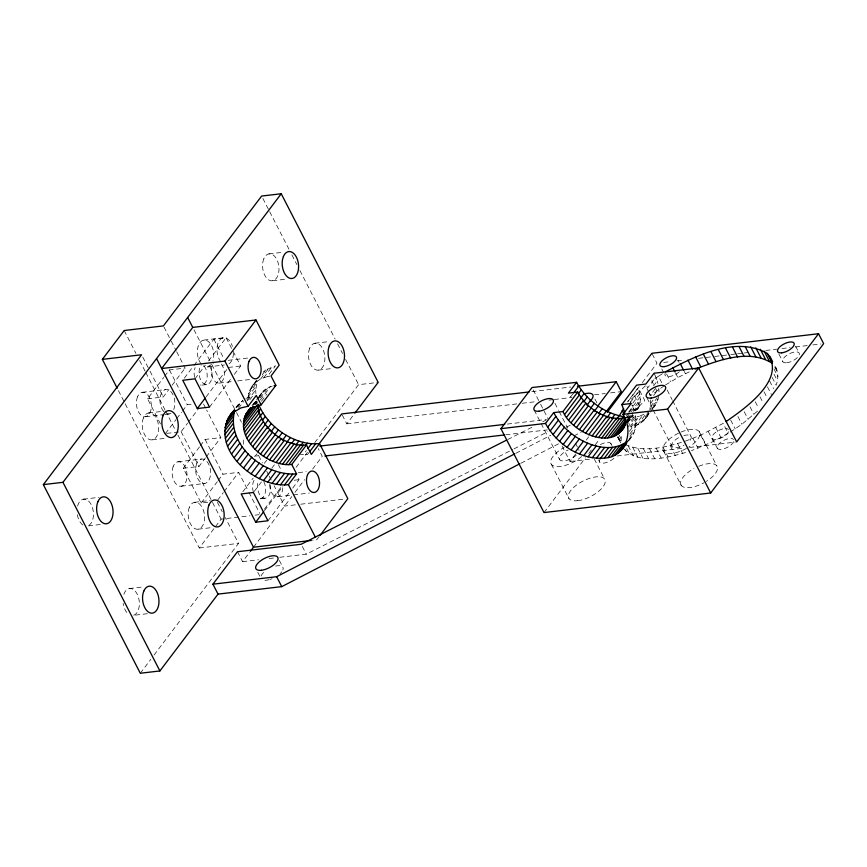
<?xml version="1.0" encoding="UTF-8"?>
<svg xmlns="http://www.w3.org/2000/svg" width="867" height="867" viewBox="0 0 867 867"><rect width="100%" height="100%" fill="white"/><g stroke="black" fill="none" stroke-linecap="round" stroke-linejoin="round"><path stroke-width="0.65" stroke-dasharray="4.33 3.25" d="M256.621 380.19L249.544 390.67L247.518 400.706L255.711 389.89L257.369 380.906M628.456 440.512C635.446 434.226 637.299 423.996 635.338 415.098L628.64 423.952M637.646 409.419C641.504 402.938 640.724 394.788 637.928 388.069L627.849 401.399M658.747 395.775L658.064 399.134L649.882 409.95L650.651 399.394M618.269 436.784L621.108 442.3L621.368 434.313M772.183 377.459L776.149 385.176C778.458 378.977 778.739 371.672 774.968 365.972M653.62 407.848L658.064 399.134M648.798 413.104C645.731 420.462 638.665 425.502 631.013 427.171L639.196 416.344L648.787 412.258M627.35 420.517L630.764 415.607M236.29 407.241L242.998 400.175L237.796 407.067M272.184 386.14C262.007 388.058 258.756 399.102 252.579 405.799M160.503 423.963L147.574 398.798L163.744 377.427M164.557 376.354L169.401 369.938L185.094 368.107L176.662 351.699M147.574 398.798L163.267 396.956L168.924 389.478M172.154 385.197L185.094 368.107M184.346 378.153L193.124 366.546M193.915 365.495L213.856 339.138L226.114 337.697L240.658 365.993L232.681 376.538M195.01 378.825L205.381 365.115M208.568 360.9L226.114 337.697M165.434 433.543L175.947 419.65M176.749 418.588L181.604 412.172M182.417 411.099L187.261 404.694L192.496 404.076M206.064 396.956L226.807 369.537M166.746 433.392L181.116 431.701L187.586 423.161M188.399 422.088L198.099 409.257M209.554 407.111L231.879 377.589M207.69 502.275L201.144 503.044L183.295 468.299L199.464 446.917M200.266 445.855L205.121 439.439L220.803 437.597L206.639 410.037M235.932 407.533L238.165 404.586M251.029 387.755L256.242 380.873M236.691 407.143L240.408 402.223M252.904 385.111L256.632 380.776M249.544 390.67L257.727 379.854M262.202 374.793L265.92 369.873L275.511 365.787L267.318 376.603L260.642 378.977L255.147 382.748M248.45 393.824L256.643 382.997M238.468 408.292L243.681 401.41M260.642 378.977L268.835 368.161M247.778 397.184L255.96 386.357M246.889 400.045L249.122 397.086L252.59 396.089L248.125 401.985M263.85 377.611L272.043 366.795M183.295 468.299L198.976 466.457L205.446 457.906M206.259 456.833L220.803 437.597M252.026 405.669L258.355 397.433M259.005 396.447L262.105 392.339M252.958 404.9L258.377 397.725M259.157 396.696L263.806 390.551M254.15 404.369L258.019 399.243M258.8 398.224L265.779 388.99M254.855 404.087L257.174 401.009M255.212 404.12L256.708 402.158M255.581 404.087L257.131 402.039M260.23 397.942L267.99 387.69M255.884 404.586L257.445 402.537M260.338 399.98L270.428 386.649M261.422 401.258L266.852 394.084M201.144 503.044L217.314 481.662M218.126 480.6L222.982 474.184L238.663 472.342L248.298 491.09M217.639 500.129L223.307 492.651M224.109 491.578L238.663 472.342M125.206 403.827L199.302 547.998L214.669 527.689M215.471 526.616L221.128 519.138L249.891 515.767M242.771 491.817L253.142 478.118M264.305 463.357L266.7 460.193M254.226 491.437L261.4 481.944M271.772 468.245L274.958 464.018M299.223 454.037L303.385 454.536L306.365 450.602M140.291 673.247L150.847 659.299M154.088 655.008L238.523 543.392L225.268 517.61M264.402 509.167L281.461 486.636M296.07 467.313L307.438 452.292M314.743 442.625L358.58 384.677L378.185 382.38M264.489 510.63L282.837 486.376M308.923 452.693L307.438 454.655L303.385 454.536M267.968 520.785L289.502 492.315M292.699 488.099L299.072 479.668L297.262 476.124M237.471 551.726L242.576 561.653L249.588 552.377M253.489 547.229L291.811 496.574M295.008 492.337L304.62 479.624M312.64 469.036L322.253 456.324L318.276 448.597M342.27 415.033L346.811 423.855L354.05 414.285M319.121 536.64L316.726 539.805L312.684 540.271M572.827 394.008L570.594 396.956L568.98 394.084M562.054 446.006L570.02 461.515L575.699 454.005M586.233 440.078L588.66 436.87M544.021 512.56L585.463 457.765M588.715 453.474L591.966 449.171M595.217 444.879L599.281 439.504M627.73 401.898L639.098 386.855M642.349 382.564L656.98 363.219L651.876 353.292M630.461 402.288L638.99 391.017M632.769 403.155L639.748 393.932M628.553 412.172L640.193 396.793M626.245 416.236L628.477 413.288M629.214 412.302L632.943 407.382L632.043 405.453M654.076 373.222L655.864 377.091L647.671 387.907L646.782 385.978M626.353 418.035L630.233 412.909M631.013 411.89L640.312 399.579M627.708 418.663L632.368 412.519M633.138 411.489L640.117 402.266M627.242 420.192L630.342 416.084L632.552 414.784L627.134 421.958M627.643 420.116L632.856 413.223M653.534 385.88L657.262 380.96L655.864 377.091M627.199 421.221L631.848 415.065M634.958 410.969L639.608 404.813M627.144 422.587L632.574 415.412M636.454 410.286L638.784 407.208M627.545 422.457L632.975 415.282M627.144 423.139L632.997 415.575M627.697 422.706L633.127 415.531M655.279 388.73L650.066 395.623L649.405 393.065M627.318 427.799L635.5 416.984L639.196 416.344M629.962 426.748L635.912 418.869M653.631 395.46L658.833 388.568L658.996 392.242M629.377 431.398L636.075 422.543M650.814 403.068L653.046 400.11M634.481 426.163L642.664 415.336M629.865 433.944L635.825 426.076M650.553 406.59L657.251 397.736M637.689 424.797L645.872 413.971M629.941 436.318L635.143 429.425M640.594 423.074L648.039 413.245M628.846 439.471L634.059 432.579M651.767 409.17L656.98 402.277M643.184 421.026L649.145 413.158M628.467 441.097L632.574 435.494M645.427 418.663L649.892 412.768M650.283 412.085L655.495 405.192M648.906 392.361L645.503 385.739L629.735 400.684L631.436 404M639.705 390.67L644.799 400.597L634.839 410.611L632 405.095M730.209 432.091L741.903 424.245L757.487 411.164M263.33 371.921L265.92 369.873M662.464 373.72L658.443 376.267L663.548 386.194L650.597 395.666L649.47 393.455M658.443 376.267L651.767 380.916L655.17 387.538M665.553 384.915L677.875 377.535L691.931 370.545M685.255 441.195L700.655 435.136L723.1 423.432L728.204 433.359L713.4 441.476L691.454 450.721M515.908 453.257L550.783 435.267M566.411 427.203L571.223 424.722M521.013 463.184L559.486 443.33M573.921 435.884L581.128 432.167M507.694 439.558L533.053 426.694M542.709 421.796L546.329 419.964M279.748 557.286L306.3 554.176L512.798 449.485M514.001 448.868L547.814 431.723M245.914 398.462L249.122 397.086M630.342 416.084L626.158 417.634M625.356 444.554C643.542 452.823 664.501 447.437 682.719 441.997M623.85 448.954C640.615 465.655 667.839 457.462 687.824 451.924M267.318 376.603L269.789 376.18M268.922 253.912L283.292 252.221M272.639 280.756L287.01 279.066M203.702 340.113L223.307 337.816M314.84 343.256L329.211 341.565M228.173 360.336L249.176 357.876M207.419 366.969L224.412 364.974M228.4 367.435L240.658 365.993M318.557 370.111L332.928 368.421M202.152 385.1L207.061 384.525M219.308 383.084L232.443 381.545M237.699 380.927L250.823 379.388M142.199 392.307L165.727 389.543M148.582 412.985L164.275 411.142M145.58 416.713L163.885 414.567M165.185 414.415L169.108 413.949M663.699 362.439L670.419 361.647M677.149 360.856L682.524 360.228M698.65 358.331L713.433 356.597M714.776 356.435L729.559 354.701M730.903 354.549L736.289 353.909M737.633 353.758L743.008 353.129M744.352 352.967L748.384 352.49M765.854 350.441L776.604 349.184M781.98 348.545L790.043 347.602M795.429 346.973L807.524 345.554M812.899 344.925L820.962 343.971M531.85 391.613L570.692 387.05M152.299 439.829L166.681 438.149M346.811 423.855L516.873 403.892M522.227 403.263L536.955 401.54M549.006 400.12L553.027 399.654M554.36 399.492L571.776 397.454M594.534 394.778L605.253 393.52M610.606 392.892L621.314 391.635M177.919 461.797L201.447 459.033M507.358 424.071L546.199 419.509M258.572 455.706L253.337 456.324A13.558 8.117 83.3 0 0 257.098 453.809M505.764 434.779L547.283 429.902M181.301 486.203L204.829 483.439M298.411 472.623L306.289 471.702M83.373 499.197L99.055 497.355M294.173 480.242L299.072 479.668M194.501 502.329L210.193 500.487M570.02 461.515L590.189 459.142M617.066 455.988L684.269 448.098M689.644 447.47L735.346 442.105M260.577 498.774L265.475 498.2M277.733 496.758L292.179 495.057M293.49 494.905L309.248 493.063M88.401 525.89L101.472 524.362M295.354 504.843L284.593 506.1L274.113 485.715M300.741 504.204L345.142 498.991M255.115 515.15L259.038 514.684M198.229 529.184L212.599 527.494M199.302 547.998L238.523 543.392M242.576 561.653L258.507 559.779M269.128 558.532L274.438 557.914M129.291 588.541L143.673 586.861M147.39 613.706L133.009 615.397A13.558 8.117 83.3 0 0 137.398 594.513A13.558 8.117 83.3 0 0 123.526 595.423M635.5 416.984L627.556 417.114M617.586 436.935L621.216 441.769M774.925 366.145L776.669 369.288M795.646 346.301L799.049 352.923M778.891 354.072L782.858 361.788M774.838 367.283L777.677 372.788M773.949 368.919L777.916 376.636M774.003 374.165L777.406 380.776M769.614 380.971L773.581 388.687M767.458 386.855L771.424 394.583M764.044 391.776L767.447 398.387M759.969 396.761L763.372 403.383M755.276 401.779L758.679 408.4M749.998 406.775L753.976 414.502M744.2 411.706L748.178 419.433M737.936 416.528L741.903 424.245M730.697 420.083L735.227 428.905M715.806 427.637L720.9 437.564M684.247 371.412L685.374 373.623M677.994 360.108L679.132 362.319M712.273 438.442L717.377 448.369M708.296 431.549L713.4 441.476M675.599 373.124L677.875 377.535M699.236 431.614L716.836 465.872M700.655 435.136L705.749 445.064M666.604 374.013L670.57 381.74M661.814 368.984L665.217 375.606M692.95 438.355L698.054 448.282M667.189 390.107L672.044 399.568M672.651 400.749L690.869 436.199M655.734 388.644L656.872 390.844M677.647 443.611L682.752 453.539M647.085 398.094L652.548 408.736M653.154 409.918L671.99 446.548A10.783 4.573 -27.2 0 0 684.117 445.129M670.213 445.584L675.306 455.511M662.995 447.09L668.099 457.017M663.623 451.133L681.224 485.39A20.342 8.627 -27.2 0 0 704.102 482.702M634.427 395.666L639.532 405.593M656.081 448.12L661.185 458.047M649.546 448.662L654.639 458.6M643.433 448.727L648.538 458.654M637.809 448.282L642.913 458.209M632.726 447.361L637.83 457.288M628.25 445.952L633.343 455.879M626.668 448.499L629.496 454.015M619.157 435.147L620.859 438.464M625.183 449.485L626.321 451.696M618.745 439.027L621.01 443.438M617.564 436.99L620.967 443.611M594.935 399.026L597.2 403.437M610.812 443.373L611.95 445.584M598.598 459.965L599.726 462.176M594.263 458.968L604.581 479.05M554.934 403.285L558.576 410.373M559.182 411.554L567.69 428.103M575.58 443.47L577.4 447.014M533.238 389.933L539.978 403.057M540.596 404.25L548.562 419.758M534.224 410.091L559.735 459.727M551.369 464.311L568.969 498.568M262.874 198.456L269.041 210.464M269.659 211.667L289.426 250.119M291.886 254.92L296.828 264.533M299.917 270.537L335.117 339.019M337.588 343.831L342.519 353.443M345.608 359.447L358.58 384.677M213.856 339.138L224.163 359.176M278.34 464.593L281.363 470.488M193.991 329.796L211.245 363.381M211.862 364.584L235.9 411.359M236.518 412.551L241.449 422.153M258.713 455.728L262.408 462.924M266.722 471.323L268.564 474.921M269.182 476.124L271.653 480.914M302.334 546.448L306.3 554.176M164.015 327.076L170.636 339.972M171.232 341.143L176.055 350.517M203.561 404.044L206.032 408.845M248.905 492.272L259.742 513.362M279.358 560.461L282.75 567.083M169.401 369.938L187.261 404.694M205.121 439.439L222.982 474.184M257.77 572.285L260.035 576.707M142.784 357.106L149.406 370.003M150.013 371.174L163.267 396.956M181.116 431.701L198.976 466.457M217.433 502.372L222.255 511.747M124.187 330.511L135.924 353.335M139.63 360.553L145.19 371.358M145.808 372.561L164.947 409.809M165.564 411.012L175.437 430.227M177.908 435.039L221.128 519.138M118.421 390.605L124.588 402.624M632.943 407.382L633.994 410.286M657.262 380.96L657.923 383.517M255.711 389.89L255.873 393.553M126.81 612.46A13.558 8.117 83.3 0 1 123.147 603.378M163.473 411.283A12.322 7.38 83.3 0 1 161.078 394.019A12.322 7.38 83.3 0 1 171.373 392.209A12.322 7.38 83.3 0 1 173.758 409.462M170.94 413.201A12.322 7.38 83.3 0 1 167.168 413.862M209.034 365.495A10.783 6.459 83.3 0 1 210.8 381.307A10.783 6.459 83.3 0 1 201.209 380.895A10.783 6.459 83.3 0 1 201.111 365.159M194.663 377.383A10.783 6.459 83.3 0 1 195.129 367.662M204.135 366.069A10.783 6.459 83.3 0 1 206.931 378.781A10.783 6.459 83.3 0 1 200.461 385.024M211.18 364.465A13.558 8.117 83.3 0 1 203.171 365.874M201.22 364.032A13.558 8.117 83.3 0 1 198.467 345.359A13.558 8.117 83.3 0 1 209.5 342.573A13.558 8.117 83.3 0 1 212.892 361.095M243.475 444.305A13.558 8.117 83.3 0 1 243.616 437.401M82.842 524.958A13.558 8.117 83.3 0 1 77.228 514.033M77.607 506.079A13.558 8.117 83.3 0 1 90.721 503.76A13.558 8.117 83.3 0 1 89.095 525.218M220.825 361.734A13.558 8.117 83.3 0 1 219.557 340.319A13.558 8.117 83.3 0 1 232.421 346.399M233.386 353.357A13.558 8.117 83.3 0 1 229.04 363.847M282.783 487.753A10.783 6.459 83.3 0 1 276.031 496.683A10.783 6.459 83.3 0 1 269.724 484.404M270.005 484.555A10.783 6.459 83.3 0 1 263.492 498.037A10.783 6.459 83.3 0 1 258.453 480.762M221.291 364.064A10.783 6.459 83.3 0 1 223.057 379.865A10.783 6.459 83.3 0 1 213.466 379.453A10.783 6.459 83.3 0 1 213.369 363.717M253.327 491.936A10.783 6.459 83.3 0 1 254.627 479.408M263.871 481.781A10.783 6.459 83.3 0 1 265.042 493.702A10.783 6.459 83.3 0 1 258.875 498.698M275.63 566.086A12.322 5.224 -27.2 0 1 282.848 570.009M281.764 571.841A12.322 5.224 -27.2 0 1 280.019 573.748M272.14 578.668A12.322 5.224 -27.2 0 1 270.19 579.384M269.225 579.665A12.322 5.224 -27.2 0 1 262.333 579.817M261.075 575.97A12.322 5.224 -27.2 0 1 265.389 570.985M733.634 441.693A9.244 3.923 -27.2 0 1 720.748 449.399A9.244 3.923 -27.2 0 1 720.531 442.419A9.244 3.923 -27.2 0 1 733.558 439.493M613.869 458.307A9.244 3.923 -27.2 0 1 602.803 463.216A9.244 3.923 -27.2 0 1 600.463 458.6M679.349 371.737A9.244 3.923 -27.2 0 1 669.216 376.581A9.244 3.923 -27.2 0 1 665.141 373.406M698.748 466.273A20.342 8.627 -27.2 0 1 717.128 466.348A20.342 8.627 -27.2 0 1 706.388 481.369M681.224 485.39A20.342 8.627 -27.2 0 1 693.958 468.548M728.529 431.766A9.244 3.923 -27.2 0 1 715.643 439.471A9.244 3.923 -27.2 0 1 715.427 432.492A9.244 3.923 -27.2 0 1 728.464 429.566M600.408 444.598A9.244 3.923 -27.2 0 1 610.877 445.573M681.137 432.015A20.342 8.627 -27.2 0 1 699.528 432.102A20.342 8.627 -27.2 0 1 688.788 447.112M686.501 448.456A20.342 8.627 -27.2 0 1 663.331 450.656A20.342 8.627 -27.2 0 1 678.731 433.088M581.605 456.584A20.342 8.627 -27.2 0 1 552.983 465.666A20.342 8.627 -27.2 0 1 564.103 447.48M683.825 435.537A10.783 4.573 -27.2 0 1 688.485 442.04M671.99 446.548A10.783 4.573 -27.2 0 1 678.742 437.629M576.23 455.218A10.783 4.573 -27.2 0 1 560.342 460.301A10.783 4.573 -27.2 0 1 568.167 449.962M578.614 449.377A10.783 4.573 -27.2 0 1 578.993 450.526M143.467 417.916A13.558 8.117 83.3 0 0 150.164 439.742A13.558 8.117 83.3 0 0 157.696 421.568A13.558 8.117 83.3 0 0 143.467 417.916M137.55 396.783A12.322 7.38 83.3 0 0 143.64 416.626A12.322 7.38 83.3 0 0 150.479 400.11A12.322 7.38 83.3 0 0 137.55 396.783M263.796 258.843A13.558 8.117 83.3 0 0 270.504 280.67A13.558 8.117 83.3 0 0 278.025 262.495A13.558 8.117 83.3 0 0 263.796 258.843M309.725 348.187A13.558 8.117 83.3 0 0 316.422 370.014A13.558 8.117 83.3 0 0 323.944 351.839A13.558 8.117 83.3 0 0 309.725 348.187M189.385 507.26A13.558 8.117 83.3 0 0 196.094 529.087A13.558 8.117 83.3 0 0 203.615 510.923A13.558 8.117 83.3 0 0 189.385 507.26M173.259 466.283A12.322 7.38 83.3 0 0 179.35 486.127A12.322 7.38 83.3 0 0 186.199 469.6A12.322 7.38 83.3 0 0 173.259 466.283M196.798 463.52A12.322 7.38 83.3 0 0 202.889 483.363A12.322 7.38 83.3 0 0 209.727 466.836A12.322 7.38 83.3 0 0 196.798 463.52M786.857 362.764A9.244 3.923 -27.2 0 0 799.374 353.899A9.244 3.923 -27.2 0 0 786.629 355.394A9.244 3.923 -27.2 0 0 786.857 362.764M577.769 500.703A20.342 8.627 -27.2 0 0 605.285 481.207A20.342 8.627 -27.2 0 0 577.27 484.501A20.342 8.627 -27.2 0 0 577.769 500.703"/><path stroke-width="1.3" d="M319.912 535.578L347.83 498.677L319.511 443.579L311.329 454.406L306.485 444.966L291.745 464.452L296.59 473.881L288.408 484.696C254.931 488.403 207.516 447.069 231.467 413.44M296.59 473.881C264.077 476.406 225.453 444.478 234.805 410.156L226.623 420.972M291.745 464.452C265.454 467.714 227.555 432.698 250.628 407.978M625.584 419.064C620.729 454.308 571.819 433.879 563.019 411.522L577.747 392.036C586.721 408.585 606.044 421.254 625.28 417.894L610.541 437.369M563.019 411.522L553.699 412.616L545.516 423.432C556.798 444.283 580.175 459.976 604.397 458.101C626.115 457.364 633.994 430.65 622.961 414.339L631.154 403.523L621.834 404.618L624.76 412.432M619.526 415.369L623.611 408.628M117.186 388.199L102.36 359.372L124.187 330.511L163.408 325.905L261.639 196.05L281.244 193.753L378.185 382.38L354.852 413.223M519.81 463.802L281.742 586.634L218.018 594.112L159.896 670.95L140.291 673.247L43.35 484.62L141.581 354.766L102.36 359.372M43.35 484.62L62.955 482.323L281.244 193.753M255.993 319.977L192.756 327.401L161.652 368.529L224.889 361.106L255.993 319.977L279.207 365.148L271.024 375.975L275.869 385.403L261.13 404.878L253.251 407.165L249.078 410.026M197.297 408.552L209.554 407.111L195.01 378.825L182.753 380.255L197.297 408.552L205.273 398.007M228.108 418.057L234.057 410.189M229.983 415.412L234.458 410.091M225.528 424.126L233.722 413.299M224.856 427.485L233.039 416.659M224.596 431.007L232.79 420.192M224.759 434.681L232.952 423.855M232.226 413.05L240.928 407.913L248.103 406.276L256.285 395.45L261.13 404.878M225.344 438.453L233.526 427.637M245.946 413.83L250.606 407.685M244.819 416.052L251.018 407.848M243.995 418.436L253.305 406.135M226.341 442.3L234.524 431.473M243.486 420.994L254.334 406.634M243.291 423.67L257.25 405.214M227.739 446.169L235.922 435.342M243.41 426.456L258.138 406.981L258.019 404.195M243.855 429.328L258.583 409.842L258.138 406.981M229.527 450.038L237.71 439.211M258.399 411.858L260.631 408.91L258.843 405.041M244.602 432.243L259.341 412.768L258.583 409.842M245.664 435.18L260.403 415.705L259.341 412.768M231.695 453.853L239.877 443.037M259.818 416.669L262.799 412.735L260.631 408.91M247.03 438.117L261.758 418.642L260.403 415.705M234.209 457.592L242.392 446.776M262.333 420.408L265.313 416.474L262.799 412.735M248.666 441.021L263.405 421.546L261.758 418.642M237.049 461.222L245.231 450.396M265.172 424.039L268.152 420.094L265.313 416.474M250.585 443.861L265.313 424.386L263.405 421.546M252.741 446.613L267.469 427.138L265.313 424.386M240.192 464.69L248.374 453.875M267.578 428.493L271.295 423.573L268.152 420.094M255.126 449.258L269.854 429.772L267.469 427.138M243.605 467.985L251.788 457.158M270.992 431.777L274.709 426.857L271.295 423.573M257.716 451.75L272.455 432.275L269.854 429.772M247.247 471.052L255.44 460.236M274.633 434.855L278.361 429.934L274.709 426.857M260.49 454.08L275.218 434.605L272.455 432.275M263.416 456.226L278.144 436.751C286.403 442.311 296.416 446.006 306.485 444.966M251.105 473.881L259.287 463.054M278.491 437.672L282.208 432.752C293.079 440.078 306.257 444.944 319.511 443.579M266.462 458.166L281.201 438.691M255.126 476.427L263.308 465.612M282.512 440.23L286.229 435.31M269.615 459.878L284.343 440.403M259.266 478.682L267.448 467.866M286.652 442.484L290.369 437.564M272.823 461.352L287.562 441.867M276.074 462.555L290.813 443.08M263.492 480.621L271.685 469.795M291.626 443.427L294.607 439.493M279.326 463.498L294.065 444.023M267.773 482.215L275.955 471.388M295.907 445.031L298.877 441.097M282.544 464.17L297.283 444.684M285.72 464.549L300.448 445.074M272.054 483.461L280.236 472.634M300.925 445.28L303.157 442.333M288.787 464.647L303.526 445.161M276.302 484.328L284.484 473.512M305.921 445.183L307.406 443.21M280.464 484.837L288.646 474.011M307.85 448.629L311.567 443.709M255.711 522.227L267.968 520.785L253.424 492.489L241.178 493.93L255.711 522.227L263.687 511.682M284.517 484.956L292.699 474.141M309.671 451.707L315.621 443.839M218.018 594.112L212.914 584.185L237.471 551.726L301.196 544.248L506.48 440.165M318.731 444.305L341.706 413.927L529.173 391.927M250.368 551.347L253.489 547.229L311.34 540.434M607.301 412.226L651.876 353.292L818.546 333.73L823.65 343.657L710.691 492.998L544.021 512.56L500.909 428.666L532.013 387.549L576.62 382.314C586.027 399.915 603.714 413.039 623.395 416.615L621.162 419.563M576.62 382.314L568.438 393.13L577.747 392.036M547.673 427.258L555.866 416.431L553.699 412.616M573.575 393.022L578.777 386.129M550.187 430.997L558.381 420.181L555.866 416.431M578.322 393.813L581.291 389.879M564.655 414.426L579.394 394.94M553.027 434.616L561.22 423.8L558.381 420.181M580.413 398.419L584.141 393.499M566.563 417.265L581.302 397.78M568.719 420.018L583.458 400.532M556.17 438.095L564.363 427.268L561.22 423.8M583.556 401.887L587.284 396.978M571.115 422.652L585.843 403.177M559.583 441.379L567.777 430.563L564.363 427.268M586.97 405.182L590.698 400.261M573.705 425.155L588.433 405.669M563.236 444.457L571.418 433.63L567.777 430.563M590.622 408.249L594.339 403.328M576.479 427.485L591.207 408.01M579.405 429.631L594.133 410.156M597.992 405.789L616.22 381.708L621.314 391.635L606.271 411.532M567.094 447.274L575.276 436.459C590.026 446.494 612.026 453.04 627.589 441.195M594.469 411.077L598.197 406.157M582.451 431.571L597.19 412.085M571.104 449.832L579.297 439.005M598.49 413.624L602.218 408.715M585.593 433.283L600.332 413.797M575.254 452.086L583.437 441.26M602.641 415.878L606.358 410.958M588.812 434.746L603.551 415.271M592.063 435.96L606.792 416.485M579.481 454.015L587.663 443.2M606.867 417.818L610.585 412.898M595.315 436.903L610.043 417.428M621.834 404.618L636.573 385.132L645.882 384.038L654.076 373.222L698.683 367.987L736.69 441.942L818.546 333.73M583.762 455.619L591.944 444.793M611.885 418.425L614.866 414.491M598.533 437.564L613.272 418.089M601.698 437.954L616.437 418.468M588.043 456.855L596.225 446.039M616.166 419.671L619.146 415.737M604.776 438.041L619.515 418.566M592.28 457.733L600.473 446.917M607.734 437.846L622.463 418.371M596.453 458.231L604.635 447.415M613.175 436.6L625.584 420.202M615.613 435.57L625.692 422.24M617.824 434.259L625.573 424.006M624.045 426.683L625.595 424.635M619.786 432.709L624.446 426.553M600.506 458.361L608.688 447.535M622.918 428.894L624.468 426.846M621.498 430.91L624.598 426.813M604.397 458.101L612.579 447.285M608.092 457.473L616.274 446.646M611.56 456.465L619.742 445.638M614.768 455.099L622.95 444.272M617.683 453.376L625.866 442.56M625.876 443.405L627.361 441.433M620.273 451.328L626.223 443.46M622.517 448.965L626.613 443.362M622.961 414.339L667.568 409.105L698.683 367.987M726.112 421.525C744.287 408.921 786.965 379.41 767.349 353.476C735.563 335.204 694.391 356.543 665.466 371.813M212.914 584.185L276.638 576.707L514.705 453.875M695.226 369.114C718.862 360.217 748.969 348.491 772.454 363.403L767.349 353.476M273.994 385.728L275.869 385.403M577.379 386.27L616.22 381.708M319.825 446.082L504.681 424.386M500.909 428.666L545.516 423.432M324.93 456.009L504.421 434.941M571.418 433.63L575.276 436.459M278.361 429.934L282.208 432.752M275.218 434.605L278.144 436.751M769.82 356.218L772.66 361.734M764.174 351.157L769.278 361.084M760.326 349.282L765.431 359.209M755.84 347.884L760.944 357.811M750.757 346.952L755.861 356.879M745.143 346.518L750.237 356.445M739.031 346.572L744.135 356.5M732.485 347.125L737.589 357.052M725.571 348.155L730.675 358.082M718.364 349.661L723.468 359.588M710.918 351.634L716.023 361.561M703.31 354.05L708.415 363.977M695.627 356.879L700.731 366.806M687.921 360.108L692.451 368.93M680.281 363.696L683.684 370.317M672.77 367.608L675.035 372.019M667.568 409.105L710.691 492.998M622.246 410.59L623.947 413.895M224.889 361.106L248.103 406.276M288.408 484.696L315.49 537.41M187.651 317.474L192.756 327.401M276.638 576.707L281.742 586.634M156.548 358.602L253.489 547.229M62.955 482.323L159.896 670.95M584.607 393.856A12.322 5.224 -27.2 0 1 589.939 401.28M143.781 591.175A13.558 8.117 83.3 0 0 150.479 613.002A13.558 8.117 83.3 0 0 158.011 594.827A13.558 8.117 83.3 0 0 143.781 591.175M163.083 415.607A13.558 8.117 83.3 0 0 169.78 437.445A13.558 8.117 83.3 0 0 177.302 419.27A13.558 8.117 83.3 0 0 163.083 415.607M249.046 361.333A10.783 6.459 83.3 0 0 254.378 378.695A10.783 6.459 83.3 0 0 260.36 364.238A10.783 6.459 83.3 0 0 249.046 361.333M307.471 475.008A10.783 6.459 83.3 0 0 312.803 492.369A10.783 6.459 83.3 0 0 318.785 477.912A10.783 6.459 83.3 0 0 307.471 475.008M283.411 256.534A13.558 8.117 83.3 0 0 290.109 278.361A13.558 8.117 83.3 0 0 297.63 260.187A13.558 8.117 83.3 0 0 283.411 256.534M329.33 345.89A13.558 8.117 83.3 0 0 336.028 367.716A13.558 8.117 83.3 0 0 343.549 349.542A13.558 8.117 83.3 0 0 329.33 345.89M209.001 504.962A13.558 8.117 83.3 0 0 215.699 526.789A13.558 8.117 83.3 0 0 223.22 508.615A13.558 8.117 83.3 0 0 209.001 504.962M97.863 501.82A13.558 8.117 83.3 0 0 104.56 523.646A13.558 8.117 83.3 0 0 112.092 505.483A13.558 8.117 83.3 0 0 97.863 501.82M261.4 570.28A12.322 5.224 -27.2 0 0 278.079 558.456A12.322 5.224 -27.2 0 0 261.097 560.45A12.322 5.224 -27.2 0 0 261.4 570.28M538.895 411.229A10.783 4.573 -27.2 0 0 553.482 400.89A10.783 4.573 -27.2 0 0 538.624 402.635A10.783 4.573 -27.2 0 0 538.895 411.229M781.763 352.836A9.244 3.923 -27.2 0 0 794.27 343.971A9.244 3.923 -27.2 0 0 781.535 345.467A9.244 3.923 -27.2 0 0 781.763 352.836M664.111 366.654A9.244 3.923 -27.2 0 0 676.618 357.789A9.244 3.923 -27.2 0 0 663.884 359.285A9.244 3.923 -27.2 0 0 664.111 366.654M651.15 398.051A10.783 4.573 -27.2 0 0 665.737 387.712A10.783 4.573 -27.2 0 0 650.879 389.456A10.783 4.573 -27.2 0 0 651.15 398.051"/></g></svg>
